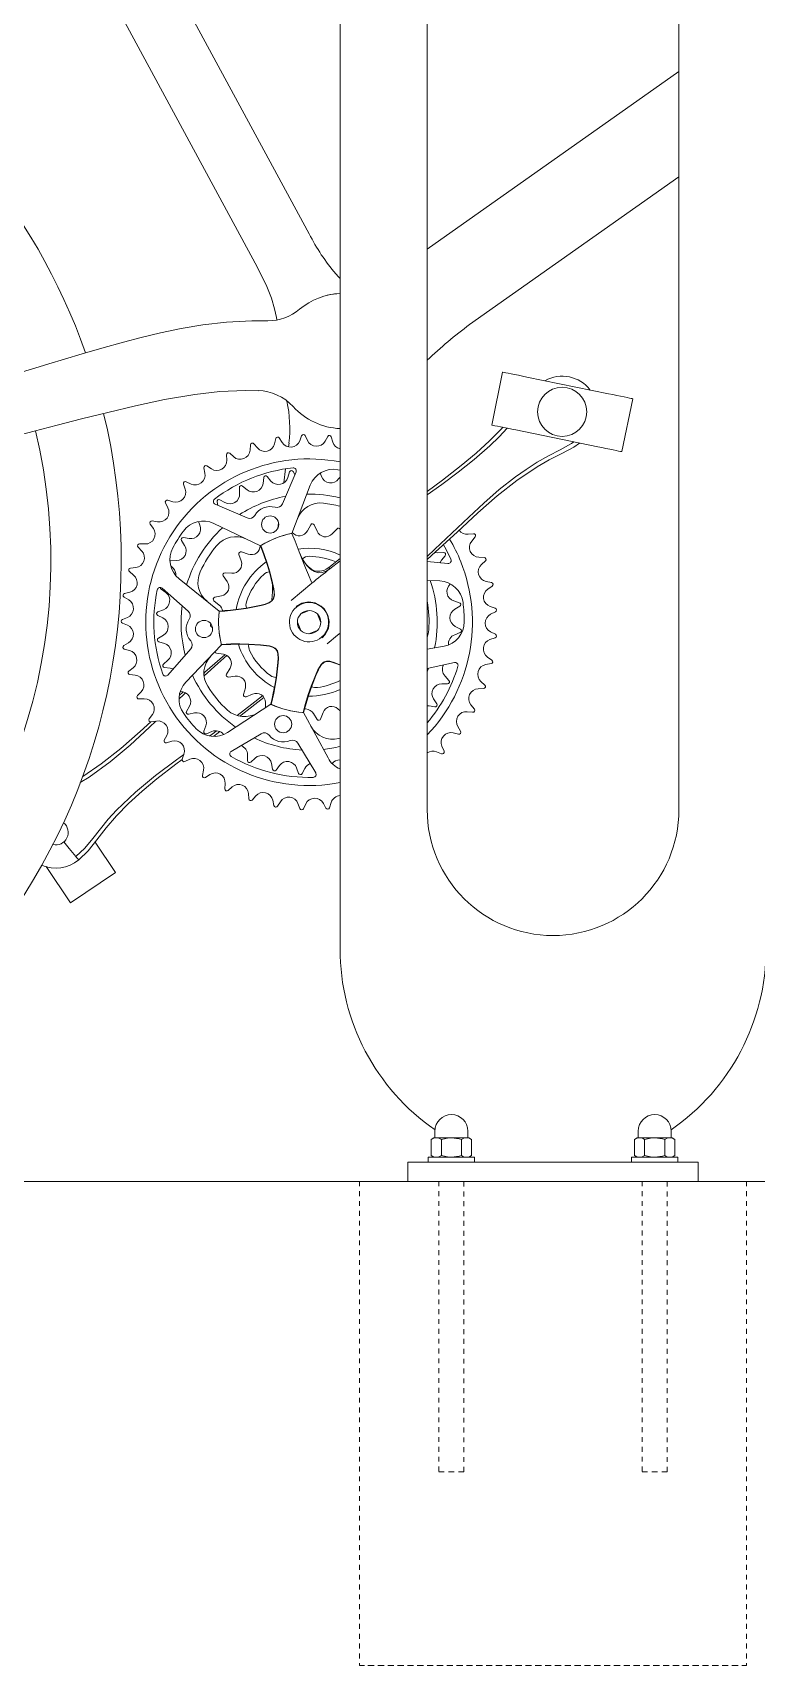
# Model space of a CAD drawing. Header units: inches. Extents: x -27 to 495, y -3 to 144.
# Drawn here: x 336.82 to 351.54, y 92.07 to 125.28 of the extents above; entities that cross this region are included whole.
import ezdxf

# ---------------------------------------------------------------- set-up
doc = ezdxf.new("R2010")
doc.units = ezdxf.units.IN
doc.linetypes.add('HIDDEN', pattern=[1.905, 1.27, -0.635])
doc.layers.add('ZANO_R', color=7, linetype='Continuous', lineweight=0)
doc.layers.add('ZANO_R_przerywana', color=250, linetype='HIDDEN', lineweight=0)

msp = doc.modelspace()

# ---------------------------------------------------------------- linework, layer by layer
at = {"layer": 'ZANO_R'}
for p, q in [((343.0716, 133.88574), (343.0716, 106.64165)), ((344.84325, 133.88574), (344.84325, 109.47629)), ((349.96136, 109.47629), (349.96136, 133.88574)), ((336.5303, 129.49191), (341.34515, 120.59138)), ((342.44293, 121.18921), (338.77341, 127.97252)), ((349.96136, 124.48627), (344.84325, 120.87729)), ((345.70254, 119.34188), (349.96136, 122.34495)), ((346.15597, 117.29839), (346.37629, 118.3761)), ((348.53171, 117.93545), (346.86616, 118.27595)), ((349.02158, 117.8353), (348.80125, 116.75759)), ((341.25015, 116.89415), (341.24087, 116.78478)), ((341.39151, 116.83293), (341.32051, 116.91664)), ((341.76344, 117.02482), (341.73903, 116.91781)), ((341.89491, 116.94453), (341.83625, 117.0373)), ((342.03312, 116.93211), (342.02316, 116.85561)), ((342.28993, 117.08279), (342.25086, 116.98022)), ((342.40894, 116.98498), (342.36376, 117.08502)), ((342.81935, 117.06693), (342.76639, 116.97079)), ((342.92359, 116.95351), (342.89278, 117.05886)), ((346.64583, 117.19825), (348.31138, 116.85774)), ((340.76004, 116.6933), (340.76607, 116.58371)), ((340.90855, 116.65235), (340.82659, 116.72537)), ((340.30266, 116.4262), (340.32388, 116.31851)), ((340.45542, 116.40632), (340.36409, 116.46722)), ((341.51945, 116.22923), (341.50524, 116.11225)), ((341.66597, 116.16055), (341.58963, 116.25032)), ((341.89789, 115.69664), (342.17678, 116.34503)), ((341.96503, 116.40915), (341.92773, 116.12269)), ((342.04397, 116.34463), (342.00967, 116.23189)), ((342.1534, 116.29067), (342.11675, 116.35321)), ((342.69475, 116.25254), (342.66817, 116.3241)), ((343.0716, 116.38167), (343.02462, 116.39088)), ((343.0716, 116.24125), (343.04212, 116.20202)), ((339.88689, 116.09805), (339.9229, 115.99436)), ((340.04093, 116.09962), (339.94203, 116.14721)), ((341.02294, 116.02451), (341.02926, 115.90684)), ((341.17915, 115.98232), (341.08839, 116.05746)), ((342.46469, 116.07684), (342.09263, 115.09603)), ((339.52085, 115.71523), (339.57094, 115.61756)), ((339.67317, 115.73822), (339.5686, 115.77158)), ((340.53156, 115.68945), (341.17995, 115.41056)), ((340.56952, 115.73668), (340.58592, 115.66607)), ((340.73069, 115.72225), (340.62825, 115.7805)), ((339.21164, 115.28518), (339.27484, 115.19543)), ((339.35928, 115.32915), (339.25109, 115.34764)), ((340.18923, 115.33631), (340.21915, 115.26607)), ((341.45165, 114.84061), (340.507, 115.29674)), ((341.8215, 115.30683), (341.8082, 115.20463)), ((342.47599, 115.27202), (342.40932, 115.14835)), ((342.60536, 115.14137), (342.54767, 115.26946)), ((339.84534, 114.94893), (339.90965, 114.85019)), ((340.00172, 114.9905), (339.88554, 115.0102)), ((343.00963, 115.18911), (342.91208, 115.08801)), ((345.78446, 115.08821), (345.67514, 115.07836)), ((345.74872, 114.93837), (345.81883, 115.02282)), ((338.9653, 114.81629), (339.04037, 114.73621)), ((339.10538, 114.88038), (338.99567, 114.88363)), ((341.01589, 114.66804), (341.06077, 114.53491)), ((341.19968, 114.67341), (341.06668, 114.71868)), ((343.0716, 114.58572), (342.84185, 114.40308)), ((345.17642, 114.70754), (345.05875, 114.70122)), ((345.13422, 114.55133), (345.20937, 114.64209)), ((346.00229, 114.60541), (345.89266, 114.61087)), ((338.78661, 114.31768), (338.87209, 114.24883)), ((338.91641, 114.40064), (338.80731, 114.38859)), ((339.6252, 114.44234), (339.67706, 114.38687)), ((339.74337, 114.54104), (339.62553, 114.54027)), ((340.69676, 114.23237), (340.77589, 114.11628)), ((340.87229, 114.28712), (340.73201, 114.29484)), ((343.0716, 114.53893), (342.86436, 114.37599)), ((344.84325, 114.52402), (345.26567, 114.48503)), ((345.94604, 114.462), (346.02722, 114.53587)), ((338.79604, 113.89927), (338.68968, 113.87215)), ((339.43425, 113.96101), (339.52846, 113.89021)), ((339.98377, 113.51649), (339.4533, 113.9821)), ((339.79734, 114.17304), (340.61517, 113.5161)), ((345.09957, 114.12834), (344.84325, 114.14075)), ((345.31246, 114.06451), (345.31578, 114.06733)), ((346.1508, 114.09699), (346.043, 114.11765)), ((346.07514, 113.9628), (346.16581, 114.02466)), ((338.67905, 113.79905), (338.77328, 113.74277)), ((340.50701, 113.72675), (340.61453, 113.63632)), ((340.66125, 113.82684), (340.5241, 113.79642)), ((345.49653, 113.68651), (345.3838, 113.72081)), ((345.40345, 113.55414), (345.50512, 113.61373)), ((346.22711, 113.57285), (346.12324, 113.60832)), ((338.64472, 113.2705), (338.74586, 113.22788)), ((338.74662, 113.38603), (338.64507, 113.34437)), ((339.36329, 113.42865), (339.46836, 113.37529)), ((339.47794, 113.54284), (339.36748, 113.50181)), ((342.2714, 113.12323), (342.20372, 113.29306)), ((342.27513, 113.45908), (342.44497, 113.52676)), ((342.61099, 113.45535), (342.67866, 113.28551)), ((346.13351, 113.4505), (346.23191, 113.49914)), ((339.47893, 113.02443), (339.37727, 112.96484)), ((340.46071, 113.18869), (340.47795, 113.18087)), ((342.60725, 113.11949), (342.43742, 113.05182)), ((345.40444, 113.03573), (345.51491, 113.07676)), ((345.51909, 113.14992), (345.41403, 113.20328)), ((346.12002, 112.93506), (346.22423, 112.96953)), ((346.22973, 113.0432), (346.1318, 113.09277)), ((338.76911, 112.8709), (338.67435, 112.81552)), ((338.68428, 112.74232), (338.79037, 112.71419)), ((339.38585, 112.89206), (339.49859, 112.85776)), ((339.56839, 112.21481), (340.034, 112.74528)), ((340.66001, 112.82756), (339.93429, 112.0701)), ((340.56129, 112.6581), (340.70014, 112.63669)), ((344.84325, 112.74029), (345.18594, 112.80211)), ((346.15861, 112.51833), (346.06854, 112.58105)), ((338.86308, 112.36392), (338.77694, 112.29588)), ((339.56993, 112.51406), (339.48016, 112.43772)), ((339.50125, 112.36754), (339.61823, 112.35334)), ((340.83343, 112.35535), (340.76204, 112.23435)), ((345.3969, 112.46997), (344.84325, 112.34493)), ((344.84325, 112.2818), (344.87122, 112.35125)), ((346.03492, 112.42652), (346.14291, 112.44615)), ((338.79696, 112.22478), (338.90594, 112.21169)), ((340.80129, 112.17431), (340.94077, 112.19116)), ((341.14502, 111.95621), (341.10893, 111.82044)), ((345.13902, 112.03753), (345.25685, 112.0383)), ((345.28581, 112.10562), (345.20533, 112.1917)), ((345.87987, 111.93476), (345.98954, 111.93917)), ((346.01514, 112.00847), (345.93467, 112.08311)), ((339.02669, 111.87495), (338.95086, 111.79559)), ((338.98058, 111.72796), (339.09032, 111.73016)), ((339.81929, 111.87712), (339.82364, 111.87735)), ((340.00823, 111.57878), (339.94998, 111.47635)), ((340.7837, 111.04793), (341.66121, 111.62272)), ((341.16292, 111.77322), (341.29268, 111.82708)), ((341.55275, 111.65594), (341.55413, 111.55258)), ((344.84325, 111.59085), (344.88066, 111.58807)), ((344.88066, 111.58807), (344.99684, 111.56838)), ((345.03705, 111.62964), (344.97274, 111.72839)), ((345.8021, 111.52353), (345.7328, 111.60866)), ((339.25675, 111.4135), (339.19271, 111.32436)), ((339.23155, 111.26153), (339.33992, 111.27898)), ((339.9938, 111.41761), (340.10859, 111.44427)), ((342.32991, 111.4526), (342.82603, 110.52833)), ((342.53075, 111.4321), (342.60534, 111.31305)), ((342.6767, 111.32028), (342.72591, 111.45187)), ((343.02849, 111.52513), (343.0716, 111.48594)), ((345.65789, 111.46937), (345.76711, 111.45848)), ((339.5488, 110.98857), (339.49779, 110.89138)), ((340.34222, 111.18229), (340.30264, 111.07129)), ((340.356, 111.02106), (340.46441, 111.06725)), ((341.46573, 111.02235), (340.85898, 110.66172)), ((343.0716, 110.93235), (343.04398, 110.92513)), ((345.3733, 111.03941), (345.47994, 111.01342)), ((345.52365, 111.07297), (345.46687, 111.16691)), ((339.545, 110.83457), (339.64988, 110.86693)), ((339.89715, 110.60842), (339.86015, 110.50508)), ((341.18944, 110.59146), (341.19021, 110.47363)), ((342.57534, 110.22506), (342.21471, 110.8318)), ((345.03164, 110.65323), (345.13363, 110.61265)), ((345.1852, 110.66554), (345.14205, 110.76647)), ((339.91481, 110.45539), (340.01417, 110.50203)), ((340.29501, 110.28044), (340.27276, 110.17296)), ((341.25753, 110.44467), (341.3436, 110.52515)), ((341.67692, 110.41508), (341.69815, 110.29917)), ((341.76947, 110.28235), (341.84027, 110.37655)), ((342.18764, 110.32604), (342.22867, 110.21557)), ((342.30183, 110.21139), (342.35519, 110.31645)), ((340.3338, 110.13136), (340.4257, 110.19138)), ((340.73465, 110.01104), (340.72757, 109.9015)), ((340.79381, 109.8688), (340.87646, 109.94103)), ((341.2075, 109.80543), (341.21574, 109.69598)), ((341.28588, 109.67282), (341.35768, 109.75584)), ((341.70437, 109.66764), (341.72776, 109.5604)), ((341.80044, 109.54722), (341.85998, 109.63944)), ((342.21557, 109.60034), (342.25366, 109.4974)), ((342.32747, 109.49447), (342.3736, 109.59407)), ((342.73117, 109.60484), (342.78321, 109.5082)), ((342.85671, 109.51557), (342.88853, 109.62062)), ((338.08878, 108.81645), (338.50453, 108.20014)), ((337.59262, 107.58498), (337.09753, 108.31891)), ((338.50453, 108.20014), (337.59262, 107.58498)), ((345.00073, 102.94086), (345.00073, 102.8129)), ((345.67002, 102.8129), (345.67002, 102.94086)), ((349.13459, 102.94086), (349.13459, 102.8129)), ((349.80388, 102.8129), (349.80388, 102.94086)), ((344.98105, 102.80306), (344.92623, 102.77141)), ((344.92623, 102.77141), (344.92623, 102.44101)), ((344.98105, 102.80306), (345.02852, 102.80306)), ((345.33538, 102.80306), (345.02852, 102.80306)), ((345.13081, 102.77141), (345.13081, 102.44101)), ((345.33538, 102.80306), (345.64224, 102.80306)), ((345.53995, 102.77141), (345.53995, 102.44101)), ((345.64224, 102.80306), (345.68971, 102.80306)), ((345.74452, 102.77141), (345.68971, 102.80306)), ((345.74452, 102.77141), (345.74452, 102.44101)), ((349.11491, 102.80306), (349.06009, 102.77141)), ((349.06009, 102.77141), (349.06009, 102.44101)), ((349.11491, 102.80306), (349.16238, 102.80306)), ((349.46924, 102.80306), (349.16238, 102.80306)), ((349.26466, 102.77141), (349.26466, 102.44101)), ((349.46924, 102.80306), (349.7761, 102.80306)), ((349.67381, 102.77141), (349.67381, 102.44101)), ((349.7761, 102.80306), (349.82357, 102.80306)), ((349.87838, 102.77141), (349.82357, 102.80306)), ((349.87838, 102.77141), (349.87838, 102.44101)), ((344.44955, 101.91724), (344.44955, 102.31094)), ((344.44955, 102.31094), (344.56766, 102.31094)), ((350.23695, 102.31094), (344.56766, 102.31094)), ((344.86294, 102.40936), (344.86294, 102.31094)), ((344.86294, 102.40936), (345.80782, 102.40936)), ((344.92623, 102.44101), (344.98105, 102.40936)), ((345.68971, 102.40936), (345.74452, 102.44101)), ((345.80782, 102.31094), (345.80782, 102.40936)), ((348.9968, 102.40936), (348.9968, 102.31094)), ((348.9968, 102.40936), (349.94168, 102.40936)), ((349.06009, 102.44101), (349.11491, 102.40936)), ((349.82357, 102.40936), (349.87838, 102.44101)), ((349.94168, 102.31094), (349.94168, 102.40936)), ((350.23695, 102.31094), (350.35506, 102.31094)), ((350.35506, 102.31094), (350.35506, 101.91724)), ((310.13543, 101.91724), (398.52484, 101.91724)), ((343.4653, 101.91724), (351.33932, 101.91724)), ((351.33932, 101.91724), (343.4653, 101.91724)), ((345.07947, 101.91724), (345.58955, 101.91724)), ((345.07947, 101.91724), (345.58955, 101.91724)), ((349.21333, 101.91724), (349.72341, 101.91724)), ((349.21333, 101.91724), (349.72341, 101.91724))]:
    msp.add_line(p, q, dxfattribs=at)
at = {"layer": 'ZANO_R', "flags": 128}
for points in [[(341.34408, 120.59336), (341.46903, 120.35596), (341.58162, 120.11381), (341.67376, 119.87715), (341.74019, 119.66416), (341.78173, 119.48642), (341.7888, 119.44136)], [(343.0716, 120.282), (343.0365, 120.31447), (342.98437, 120.37218)], [(341.60137, 119.41735), (341.27727, 119.41754), (340.76425, 119.39167), (340.28193, 119.3379), (339.83724, 119.2639), (339.42007, 119.17652), (339.02937, 119.08187), (338.66418, 118.98486), (338.22667, 118.86145), (337.82924, 118.74597), (337.47044, 118.64003), (337.14906, 118.54389), (336.86421, 118.45776), (336.61527, 118.38184)], [(346.37629, 118.3761), (346.38374, 118.37458), (346.40584, 118.37006), (346.44192, 118.36269), (346.4909, 118.35267), (346.55128, 118.34033), (346.62123, 118.32603), (346.69862, 118.31021), (346.7811, 118.29334), (346.86616, 118.27595)], [(336.41097, 117.06015), (336.84766, 117.17536), (337.31631, 117.29716), (337.81656, 117.42454), (338.34793, 117.55622), (338.90975, 117.68991), (339.5009, 117.81693), (340.1198, 117.92298), (340.62427, 117.97981), (341.14361, 118.00235), (341.40282, 117.99592)], [(348.53171, 117.93545), (348.61678, 117.91806), (348.69926, 117.90119), (348.77664, 117.88537), (348.84659, 117.87107), (348.90697, 117.85873), (348.95595, 117.84872), (348.99204, 117.84134), (349.01414, 117.83682), (349.02158, 117.8353)], [(346.37954, 117.25269), (346.35498, 117.22409), (346.11175, 116.97496), (345.83868, 116.7256), (345.53695, 116.47495), (345.15104, 116.17736), (344.84199, 115.94848)], [(346.47004, 117.23418), (346.30526, 117.05801), (346.11475, 116.87303), (345.80051, 116.59808), (345.47353, 116.33866), (345.13848, 116.08968), (344.84325, 115.87697)], [(346.64583, 117.19825), (346.56077, 117.21564), (346.47829, 117.2325), (346.4009, 117.24832), (346.33095, 117.26262), (346.27057, 117.27496), (346.2216, 117.28498), (346.18551, 117.29236), (346.16341, 117.29687), (346.15597, 117.29839)], [(347.82647, 116.95687), (347.77808, 116.92276), (347.54532, 116.7939), (347.30849, 116.6719), (347.07728, 116.5409), (346.85358, 116.39817), (346.63685, 116.24474), (346.30902, 115.98614), (345.99413, 115.71218), (345.68802, 115.42836), (345.00133, 114.77262), (344.84325, 114.62828)], [(344.84325, 114.56318), (345.01505, 114.71753), (345.45135, 115.12244), (345.87489, 115.51451), (346.26766, 115.85847), (346.66631, 116.17236), (347.07697, 116.44806), (347.32592, 116.58988), (347.5784, 116.71861), (347.82413, 116.8517), (347.94108, 116.93344)], [(348.80125, 116.75759), (348.79381, 116.75911), (348.77171, 116.76363), (348.73562, 116.77101), (348.68664, 116.78102), (348.62626, 116.79336), (348.55632, 116.80766), (348.47893, 116.82349), (348.39645, 116.84035), (348.31138, 116.85774)], [(342.09263, 115.09603), (342.15625, 114.93638), (342.21986, 114.77674), (342.25597, 114.68612)], [(341.46024, 114.84606), (341.46024, 114.84606), (341.528, 114.66769), (341.58856, 114.49077), (341.64079, 114.31707), (341.69934, 114.08765), (341.72502, 113.96903), (341.73431, 113.90684), (341.7364, 113.84143), (341.72579, 113.78305), (341.71659, 113.76128), (341.68569, 113.72094), (341.63168, 113.68412), (341.54925, 113.6522), (341.4643, 113.63019), (341.16118, 113.56893), (341.00635, 113.54505), (340.84272, 113.52535), (340.73082, 113.51484), (340.61394, 113.506)], [(340.61517, 113.5161), (340.61517, 113.5161), (340.72997, 113.52446), (340.84459, 113.53488), (341.00522, 113.55368), (341.16047, 113.57709), (341.46671, 113.63831), (341.54863, 113.65939), (341.63105, 113.69111), (341.68249, 113.72616), (341.71119, 113.7636), (341.71977, 113.78388), (341.72983, 113.83933), (341.72798, 113.90106), (341.71904, 113.96187), (341.69304, 114.08167), (341.63421, 114.31044), (341.58222, 114.48193), (341.51998, 114.66218), (341.45165, 114.84061), (341.45165, 114.84061)], [(341.47162, 114.85318), (341.46314, 114.84788), (341.46107, 114.84658)], [(342.25597, 114.68612), (342.31733, 114.53222), (342.37073, 114.39813), (342.42851, 114.25312), (342.48857, 114.10239)], [(342.86436, 114.37599), (342.78927, 114.32636), (342.71043, 114.29916), (342.62959, 114.2958), (342.54848, 114.3177), (342.46883, 114.36626), (342.39237, 114.44291), (342.32084, 114.54906), (342.25597, 114.68612)], [(345.05875, 114.70122), (345.00554, 114.70549), (345.00504, 114.7056)], [(345.32603, 114.56911), (345.231, 114.76482), (345.17564, 114.86505)], [(339.62553, 114.54027), (339.61413, 114.53853), (339.61111, 114.53747)], [(342.84185, 114.40308), (342.78921, 114.36612), (342.73995, 114.34253), (342.65695, 114.32405), (342.5988, 114.32639), (342.55375, 114.33709), (342.49463, 114.36384), (342.42246, 114.41887), (342.38255, 114.46197), (342.34511, 114.51304)], [(342.84307, 114.40162), (342.84219, 114.40268), (342.84907, 114.3944), (342.86436, 114.37599)], [(345.10337, 114.50001), (345.10597, 114.50603), (345.13422, 114.55133)], [(342.49639, 114.08277), (342.28703, 113.9088), (342.0737, 113.73152)], [(342.17802, 113.60599), (342.17802, 113.60599), (342.29684, 113.67493), (342.43143, 113.70074), (342.56631, 113.68071), (342.68862, 113.61636), (342.75644, 113.55126), (342.75644, 113.55125)], [(340.61386, 113.50529), (340.61338, 113.50121), (340.61241, 113.49266)], [(342.75644, 113.55125), (342.75644, 113.55125), (342.82526, 113.43374), (342.85217, 113.30147), (342.83345, 113.16436), (342.77038, 113.0419), (342.70437, 112.97259), (342.70437, 112.97258)], [(342.80869, 112.84705), (343.02202, 113.02433), (343.0716, 113.06553)], [(344.87591, 113.13201), (344.86373, 113.05002), (344.84325, 112.9838)], [(340.72867, 112.62618), (340.32279, 112.27024), (340.30724, 112.25627)], [(340.76907, 112.61128), (340.58596, 112.4495), (340.31081, 112.20159)], [(340.65423, 112.85044), (340.65664, 112.84073), (340.65724, 112.83837)], [(340.65748, 112.83741), (340.84806, 112.84674), (341.03504, 112.84966), (341.21637, 112.84566), (341.45266, 112.83045), (341.57341, 112.81822), (341.63542, 112.80783), (341.69828, 112.78961), (341.75053, 112.76148), (341.76839, 112.746), (341.7972, 112.70415), (341.81553, 112.64141), (341.82041, 112.55314), (341.81509, 112.46555), (341.77969, 112.15833), (341.75455, 112.00371), (341.72273, 111.842), (341.69815, 111.73232), (341.67044, 111.61844), (341.67044, 111.61843)], [(341.66121, 111.62272), (341.66121, 111.62272), (341.68873, 111.73449), (341.71425, 111.84672), (341.746, 112.00529), (341.77171, 112.16019), (341.80812, 112.47035), (341.81338, 112.55478), (341.80869, 112.64297), (341.79125, 112.70272), (341.76451, 112.74159), (341.74787, 112.75601), (341.69824, 112.78271), (341.63897, 112.80003), (341.57837, 112.81031), (341.4564, 112.82261), (341.22065, 112.83736), (341.04148, 112.8409), (340.85082, 112.83741), (340.66001, 112.82756), (340.66001, 112.82756)], [(339.61823, 112.35334), (339.66988, 112.33989), (339.67591, 112.3373)], [(342.31975, 111.45324), (342.31975, 111.45324), (342.36978, 111.63737), (342.42477, 111.8161), (342.48462, 111.98733), (342.5721, 112.20735), (342.62104, 112.31841), (342.65008, 112.37417), (342.68684, 112.42833), (342.72974, 112.46932), (342.74998, 112.48153), (342.79868, 112.496), (342.86402, 112.49404), (342.94947, 112.47141), (343.03114, 112.43928), (343.0716, 112.42078)], [(343.0716, 112.41244), (343.02442, 112.43413), (342.94575, 112.46523), (342.86042, 112.48801), (342.79821, 112.4899), (342.75298, 112.47647), (342.73412, 112.46511), (342.69339, 112.42616), (342.65861, 112.37514), (342.6301, 112.32068), (342.58071, 112.20848), (342.49383, 111.98882), (342.4351, 111.81952), (342.3795, 111.63711), (342.32991, 111.4526), (342.32991, 111.4526), (342.32991, 111.4526)], [(339.92846, 111.84983), (339.8837, 111.80844), (339.80076, 111.72942)], [(339.87675, 111.86951), (339.86733, 111.86105), (339.80607, 111.80419)], [(341.49392, 111.78937), (341.27598, 111.61916), (340.98206, 111.394)], [(341.03488, 111.38045), (341.05727, 111.39766), (341.51941, 111.76139)], [(341.67108, 111.61814), (341.67482, 111.61642), (341.68265, 111.61285)], [(339.32672, 111.27686), (339.19604, 111.15178), (338.80499, 110.79178), (338.39884, 110.45099), (337.96873, 110.14053), (337.78775, 110.02818)], [(339.22099, 111.26169), (339.0075, 111.06406), (338.61472, 110.7201), (338.21608, 110.40621), (337.83759, 110.15211)], [(342.30636, 111.45417), (342.31633, 111.45347), (342.31877, 111.45331)], [(342.34815, 111.52247), (342.35523, 111.52352), (342.3783, 111.52519)], [(340.56177, 111.07935), (340.51716, 111.04615), (340.42072, 110.97651)], [(340.50167, 110.97287), (340.59319, 111.04095), (340.62434, 111.06489)], [(339.89264, 110.59582), (339.7458, 110.49016), (339.32026, 110.17171), (338.91091, 109.83494), (338.52686, 109.46878), (338.35776, 109.2833), (338.19771, 109.08924), (338.04345, 108.89016), (337.88246, 108.69696), (337.70105, 108.52142)], [(337.75602, 108.45527), (337.94624, 108.64116), (338.12658, 108.86294), (338.3141, 109.10616), (338.5274, 109.35448), (338.77063, 109.60362), (339.0437, 109.85297), (339.34544, 110.10362), (339.73135, 110.40121), (339.85878, 110.49559)], [(337.70105, 108.52142), (337.5626, 108.68803), (337.45339, 108.81945)], [(337.70105, 108.52142), (337.71425, 108.50554), (337.7256, 108.49187), (337.74285, 108.47112), (337.75294, 108.45898), (337.75586, 108.45546)], [(344.92623, 102.77141), (344.97635, 102.79438), (345.02852, 102.80306)], [(345.13081, 102.77141), (345.28272, 102.80082), (345.33538, 102.80306)], [(345.33538, 102.80306), (345.49197, 102.78398), (345.53995, 102.77141)], [(345.53995, 102.77141), (345.59006, 102.79438), (345.64224, 102.80306)], [(349.06009, 102.77141), (349.1102, 102.79438), (349.16238, 102.80306)], [(349.26466, 102.77141), (349.41658, 102.80082), (349.46924, 102.80306)], [(349.46924, 102.80306), (349.62583, 102.78398), (349.67381, 102.77141)], [(349.67381, 102.77141), (349.72392, 102.79438), (349.7761, 102.80306)], [(345.13081, 102.44101), (345.08069, 102.41805), (345.02852, 102.40936)], [(345.33538, 102.40936), (345.28272, 102.41161), (345.13081, 102.44101)], [(345.53995, 102.44101), (345.49197, 102.42845), (345.33538, 102.40936)], [(345.74452, 102.44101), (345.69441, 102.41805), (345.64224, 102.40936)], [(349.26466, 102.44101), (349.21455, 102.41805), (349.16238, 102.40936)], [(349.46924, 102.40936), (349.41658, 102.41161), (349.26466, 102.44101)], [(349.67381, 102.44101), (349.62583, 102.42845), (349.46924, 102.40936)], [(349.87838, 102.44101), (349.82827, 102.41805), (349.7761, 102.40936)]]:
    msp.add_lwpolyline(points, dxfattribs=at)
at = {"layer": 'ZANO_R'}
for centre, radius in [((347.58877, 117.56685), 0.5), ((341.64901, 115.27732), 0.175), ((340.30566, 113.15021), 0.175), ((342.44119, 113.28929), 0.2375), ((341.91354, 111.2153), 0.175)]:
    msp.add_circle(centre, radius, dxfattribs=at)
for centre, radius, start, end in [((325.94119, 114.53929), 12.68111, 19.469579, 264.472875), ((346.22928, 123.10691), 4.24427, 206.877943, 220.134603), ((343.13274, 118.60048), 1.375, 92.548683, 129.987969), ((343.13274, 118.60048), 1.375, 92.548683, 103.525523), ((341.60664, 120.42), 0.9998, 269.717912, 309.987493), ((352.46613, 110.40134), 11.21057, 127.090256, 132.841454), ((347.58988, 117.57421), 0.71799, 37.529869, 119.361254), ((341.37784, 117.00051), 0.99978, 42.356169, 88.541345), ((339.39009, 117.22666), 2.65939, 353.596151, 12.086056), ((343.13274, 118.60048), 1.375, 222.355462, 267.451317), ((343.13274, 118.60048), 1.375, 222.355462, 267.451317), ((325.94119, 114.53929), 12.68111, 275.527481, 13.665272), ((325.94119, 114.53929), 11.25, 180, 13.589659), ((341.29001, 116.89076), 0.04, 40.30291, 175.14922), ((341.54404, 116.96229), 0.2, 220.30291, 347.14922), ((341.80244, 117.01593), 0.04, 32.30291, 167.14922), ((342.06395, 117.05141), 0.2, 212.30291, 339.14922), ((342.32731, 117.06856), 0.04, 24.30291, 159.14922), ((342.59121, 117.0673), 0.2, 204.30291, 331.14922), ((342.85439, 117.04763), 0.04, 16.30291, 151.14922), ((343.11555, 117.00965), 0.2, 196.30291, 257.30542), ((342.44119, 113.28929), 3.32099, 79.057441, 280.942559), ((340.56638, 116.57272), 0.2, 236.30291, 3.14922), ((340.79998, 116.6955), 0.04, 48.30291, 183.14922), ((341.04159, 116.80169), 0.2, 228.30291, 355.14922), ((340.12766, 116.27984), 0.2, 244.30291, 11.14922), ((340.3419, 116.43394), 0.04, 56.30291, 191.14922), ((342.44119, 113.28929), 3.15599, 95.923859, 127.528272), ((341.55916, 116.22441), 0.04, 40.376789, 173.075342), ((341.81833, 116.29011), 0.2, 220.376789, 343.075342), ((342.08224, 116.33298), 0.04, 30.376789, 163.075342), ((342.12167, 116.36874), 0.06, 336.726065, 95.923859), ((342.93219, 115.89949), 0.5, 79.346829, 159.226065), ((342.88223, 116.32218), 0.2, 200.376789, 323.075342), ((339.73397, 115.92875), 0.2, 252.30291, 19.14922), ((339.92468, 116.11117), 0.04, 64.30291, 199.14922), ((340.82955, 115.89611), 0.2, 240.376789, 3.075342), ((341.06288, 116.02665), 0.04, 50.376789, 183.075342), ((341.3067, 116.13637), 0.2, 230.376789, 353.075342), ((342.44119, 113.28929), 2.60479, 75.994332, 91.011481), ((339.39297, 115.52629), 0.2, 260.30291, 27.14922), ((339.55644, 115.73348), 0.04, 72.30291, 207.14922), ((340.55526, 115.74457), 0.06, 127.528272, 246.726065), ((340.60848, 115.74573), 0.04, 60.376789, 193.075342), ((342.44119, 113.28929), 2.60479, 100.559689, 122.892441), ((341.64901, 115.27732), 0.3625, 74.038926, 149.413204), ((341.78306, 115.74603), 0.125, 254.038926, 336.726065), ((342.67261, 115.21522), 0.5, 83.148202, 159.226065), ((342.44119, 113.28929), 2.43979, 75.025729, 83.148202), ((339.24435, 115.30821), 0.04, 80.30291, 215.14922), ((340.28959, 114.84648), 0.5, 64.226065, 144.105302), ((340.03515, 115.18768), 0.2, 260.376789, 23.075342), ((341.22934, 115.52539), 0.125, 246.726065, 329.413204), ((342.5112, 115.25304), 0.04, 24.244172, 151.672512), ((339.1113, 115.08029), 0.2, 268.30291, 35.14922), ((342.44119, 113.28929), 3.15599, 144.105302, 151.346829), ((339.87885, 114.97076), 0.04, 80.376789, 213.075342), ((342.44119, 113.28929), 2.60479, 132.44065, 163.011481), ((340.94863, 114.52826), 0.5, 64.226065, 140.303929), ((342.44119, 113.28929), 1.84006, 100.919492, 122.215802), ((342.44119, 113.28929), 1.84006, 101.654331, 121.7978), ((342.42957, 113.34729), 1.7809, 100.905733, 101.664968), ((342.25303, 115.24526), 0.2, 219.896346, 272.939302), ((342.23327, 115.24326), 0.2, 278.629555, 331.672512), ((342.78772, 115.22349), 0.2, 204.244172, 257.287128), ((342.76816, 115.22689), 0.2, 262.977382, 316.020338), ((343.03842, 115.16133), 0.04, 33.947281, 136.020338), ((342.44119, 113.28929), 3.32099, 21.726065, 30.609818), ((345.65719, 115.27755), 0.2, 215.205871, 275.14922), ((345.90261, 114.81062), 0.2, 140.30291, 267.14922), ((345.78805, 115.04837), 0.04, 320.30291, 95.14922), ((338.89445, 114.59943), 0.2, 276.30291, 43.14922), ((338.99448, 114.84365), 0.04, 88.30291, 223.14922), ((340.11046, 114.56285), 0.5, 151.346829, 231.226065), ((339.74205, 114.74104), 0.2, 270.376789, 33.075342), ((342.44119, 113.28929), 2.43979, 140.303929, 155.148202), ((341.05379, 114.68081), 0.04, 71.200694, 198.629033), ((341.26413, 114.86274), 0.2, 251.200694, 304.24365), ((341.24829, 114.85076), 0.2, 309.933903, 356.757227), ((342.34127, 113.4468), 1.65352, 122.196095, 122.548657), ((342.44119, 113.28929), 1.505, 65.236475, 98.472947), ((343.30614, 115.11469), 1.13421, 201.909185, 215.267995), ((342.4407, 114.42929), 0.2, 90.024641, 132.307032), ((342.44119, 113.28929), 1.34, 66.178936, 90.024641), ((345.17856, 114.6676), 0.04, 320.376789, 93.075342), ((345.27119, 114.54478), 0.06, 264.726065, 23.923859), ((346.0003, 114.56546), 0.04, 312.30291, 87.14922), ((338.8117, 114.34883), 0.04, 96.30291, 231.14922), ((338.74663, 114.09307), 0.2, 284.30291, 51.14922), ((339.53097, 114.25028), 0.2, 356.409333, 43.075342), ((340.68103, 114.10453), 0.5, 155.148202, 231.226065), ((340.72981, 114.2549), 0.04, 86.852868, 214.281207), ((340.88327, 114.48682), 0.2, 266.852868, 319.895824), ((342.44119, 113.28929), 1.505, 125.438229, 170.01367), ((340.87125, 114.47102), 0.2, 325.586077, 18.629033), ((342.44119, 113.28929), 1.34, 133.42749, 162.024641), ((341.65752, 114.11721), 0.2, 96.979533, 133.42749), ((541.29247, -135.01644), 318.70095, 128.507373, 128.5919619), ((342.44119, 113.28929), 3.32099, 316.327354, 21.726065), ((346.08065, 114.31408), 0.2, 132.30291, 259.14922), ((342.44119, 113.28929), 3.15599, 167.923859, 199.528272), ((339.41372, 113.937), 0.06, 48.726065, 167.923859), ((339.45828, 113.99298), 0.04, 174.504989, 233.075342), ((340.61795, 114.02209), 0.2, 282.505042, 335.547998), ((340.61064, 114.00363), 0.2, 341.238251, 34.281207), ((338.39927, 114.06591), 3.30029, 354.08515, 359.75438), ((342.44119, 113.28929), 2.60479, 348.44065, 19.011481), ((345.07537, 113.62892), 0.5, 7.346829, 87.226065), ((345.44202, 113.91215), 0.2, 130.376789, 253.075342), ((346.18786, 113.79759), 0.2, 124.30291, 251.14922), ((346.14327, 114.05771), 0.04, 304.30291, 79.14922), ((338.69956, 113.83339), 0.04, 104.30291, 239.14922), ((338.67072, 113.57106), 0.2, 292.30291, 59.14922), ((339.4083, 113.73033), 0.2, 290.376789, 53.075342), ((342.44119, 113.28929), 2.60479, 172.559689, 194.892441), ((340.53276, 113.75736), 0.04, 102.505042, 229.933381), ((340.48579, 113.48326), 0.2, 11.038091, 49.933381), ((341.35684, 113.6411), 0.2, 162.024641, 198.420711), ((342.44119, 113.28929), 0.4, 129.726065, 309.727271), ((342.44119, 113.28929), 0.4, 39.726005, 129.726157), ((342.44119, 113.28929), 2.43979, 356.303929, 10.089409), ((345.48489, 113.64824), 0.04, 300.376789, 73.075342), ((342.44119, 113.28929), 3.15599, 0.105302, 7.346829), ((346.21419, 113.535), 0.04, 296.30291, 71.14922), ((338.66025, 113.30736), 0.04, 112.30291, 247.14922), ((338.6682, 113.04357), 0.2, 300.30291, 67.14922), ((339.38141, 113.46432), 0.04, 110.376789, 243.075342), ((339.37779, 113.19697), 0.2, 300.376789, 63.075342), ((340.30566, 113.15021), 0.3625, 146.038926, 221.413204), ((339.90132, 113.42254), 0.125, 326.038926, 48.726065), ((340.47724, 113.22512), 0.04, 137.310473, 245.585555), ((342.44119, 113.28929), 1.84006, 173.236329, 194.215802), ((342.44119, 113.28929), 1.84006, 173.654331, 193.7978), ((342.22231, 113.3158), 1.61958, 172.895768, 173.255741), ((342.44119, 113.28929), 0.4, 309.727175, 39.726191), ((345.09717, 113.29417), 0.5, 280.226065, 0.105302), ((345.50459, 113.3816), 0.2, 120.376789, 243.075342), ((346.22214, 113.27121), 0.2, 116.30291, 243.14922), ((339.3975, 112.93033), 0.04, 120.376789, 253.075342), ((339.94005, 112.82774), 0.125, 318.726065, 41.413204), ((345.47408, 112.84824), 0.2, 110.376789, 186.114462), ((345.50098, 113.11426), 0.04, 290.376789, 63.075342), ((346.18282, 112.74518), 0.2, 108.30291, 235.14922), ((346.21166, 113.00751), 0.04, 288.30291, 63.14922), ((338.69453, 112.78098), 0.04, 120.30291, 255.14922), ((338.73911, 112.52087), 0.2, 308.30291, 75.14922), ((339.44036, 112.66642), 0.2, 310.376789, 73.075342), ((340.80163, 112.25264), 0.5, 136.226065, 212.303929), ((340.56738, 112.69763), 0.04, 191.118337, 261.237729), ((342.57698, 113.32398), 1.98021, 194.223929, 194.518349), ((340.66967, 112.43903), 0.2, 28.194773, 81.237729), ((342.44119, 113.28929), 1.505, 197.364734, 242.072027), ((341.41163, 112.79981), 0.2, 168.979533, 205.42749), ((342.44119, 113.28929), 1.34, 205.42749, 234.024641), ((338.80173, 112.26449), 0.04, 128.30291, 263.14922), ((339.50607, 112.40725), 0.04, 130.376789, 263.075342), ((339.5233, 112.25438), 0.06, 199.528272, 318.726065), ((340.7965, 112.21402), 0.04, 149.461564, 276.889903), ((340.66117, 112.45697), 0.2, 329.461564, 22.50452), ((342.44119, 113.28929), 3.15599, 319.56233, 343.528272), ((345.35142, 112.32829), 0.2, 152.866982, 223.075342), ((345.41012, 112.41144), 0.06, 343.528272, 102.726065), ((346.07069, 112.22974), 0.2, 100.30291, 227.14922), ((346.13576, 112.4855), 0.04, 280.30291, 55.14922), ((338.88209, 112.01311), 0.2, 316.30291, 83.14922), ((340.29533, 111.72419), 0.5, 136.226065, 216.105302), ((342.44119, 113.28929), 2.60479, 204.44065, 235.011481), ((342.44119, 113.28929), 2.43979, 212.303929, 227.148202), ((340.96476, 111.99261), 0.2, 43.846947, 96.889903), ((340.95174, 112.00759), 0.2, 345.113738, 38.156694), ((341.77151, 112.36672), 0.2, 234.024641, 270.420711), ((342.44119, 113.28929), 1.505, 269.432553, 294.763525), ((342.58856, 112.15885), 0.2, 240.979533, 277.42749), ((342.44119, 113.28929), 1.34, 277.42749, 298.063633), ((345.14033, 111.83753), 0.2, 90.376789, 213.075342), ((345.25659, 112.0783), 0.04, 270.376789, 43.075342), ((345.8879, 111.73492), 0.2, 92.30291, 219.14922), ((345.98793, 111.97914), 0.04, 272.30291, 47.14922), ((338.97978, 111.76795), 0.04, 136.30291, 271.14922), ((339.09433, 111.5302), 0.2, 324.30291, 91.14922), ((339.83437, 111.67764), 0.2, 330.376789, 93.075342), ((341.14759, 111.81016), 0.04, 165.113738, 292.542077), ((341.36935, 111.64236), 0.2, 59.499121, 112.542077), ((341.35277, 111.65327), 0.2, 0.765911, 53.808868), ((342.27909, 112.94033), 1.45529, 244.876202, 245.276807), ((342.44119, 113.28929), 1.84006, 245.236329, 266.215802), ((342.44119, 113.28929), 1.84006, 245.654331, 265.7978), ((342.91324, 111.38183), 0.2, 106.455642, 159.498598), ((342.89394, 111.37716), 0.2, 47.722433, 100.765389), ((345.00353, 111.60781), 0.04, 260.376789, 33.075342), ((339.22519, 111.30102), 0.04, 144.30291, 279.14922), ((339.37172, 111.08153), 0.2, 332.30291, 99.14922), ((342.44119, 113.28929), 3.15599, 216.105302, 223.346829), ((339.98475, 111.45657), 0.04, 150.376789, 283.075342), ((340.15383, 111.24945), 0.2, 340.376789, 103.075342), ((341.12193, 111.8672), 0.5, 227.148202, 303.226065), ((342.44988, 113.42603), 1.97708, 266.226156, 266.521025), ((342.36127, 111.32591), 0.2, 32.070259, 85.113215), ((342.63924, 111.33429), 0.04, 212.070259, 339.498598), ((345.63804, 111.27036), 0.2, 84.30291, 211.14922), ((345.77108, 111.49828), 0.04, 264.30291, 39.14922), ((340.50973, 111.46618), 0.5, 223.346829, 303.226065), ((340.34032, 111.05786), 0.04, 160.376789, 293.075342), ((340.5428, 110.88325), 0.2, 37.337668, 113.075342), ((342.44119, 113.28929), 2.60479, 244.559689, 266.892441), ((341.52959, 110.9149), 0.125, 38.038926, 120.726065), ((341.91354, 111.2153), 0.3625, 218.038926, 293.413204), ((342.92045, 111.40963), 0.5, 208.226065, 284.303929), ((345.32594, 110.84509), 0.2, 76.30291, 203.14922), ((345.48941, 111.05228), 0.04, 256.30291, 31.14922), ((339.5332, 110.87279), 0.04, 152.30291, 287.14922), ((339.70885, 110.67583), 0.2, 340.30291, 107.14922), ((340.88964, 110.61014), 0.06, 120.726065, 239.923859), ((340.98944, 110.59015), 0.2, 0.376789, 70.585149), ((341.4802, 110.37906), 0.2, 10.376789, 133.075342), ((342.10726, 110.76793), 0.125, 30.726065, 113.413204), ((342.44119, 113.28929), 2.60479, 276.44065, 284.005668), ((344.9577, 110.4674), 0.2, 68.30291, 124.907889), ((345.14842, 110.64982), 0.04, 248.30291, 23.14922), ((339.89781, 110.49159), 0.04, 160.30291, 295.14922), ((340.09917, 110.32099), 0.2, 348.30291, 115.14922), ((342.44119, 113.28929), 3.15599, 239.923859, 271.528272), ((341.23021, 110.47389), 0.04, 180.376789, 313.075342), ((341.7375, 110.30638), 0.04, 190.376789, 323.075342), ((342.00015, 110.2564), 0.2, 20.376789, 143.075342), ((342.53351, 110.22589), 0.2, 110.491268, 153.075342), ((343.26658, 110.76481), 0.5, 208.226065, 247.04794), ((343.06406, 110.28846), 0.2, 87.83943, 140.721514), ((340.31193, 110.16485), 0.04, 168.30291, 303.14922), ((340.53507, 110.02393), 0.2, 356.30291, 123.14922), ((341.00807, 109.79043), 0.2, 4.30291, 131.14922), ((342.26616, 110.2295), 0.04, 200.376789, 333.075342), ((342.52376, 110.1944), 0.06, 271.528272, 30.726065), ((340.76749, 109.89892), 0.04, 176.30291, 311.14922), ((341.25562, 109.69898), 0.04, 184.30291, 319.14922), ((341.50896, 109.62503), 0.2, 12.30291, 139.14922), ((342.028, 109.53094), 0.2, 20.30291, 147.14922), ((342.55508, 109.51002), 0.2, 28.30291, 155.14922), ((343.07994, 109.56264), 0.2, 92.391626, 163.14922), ((341.76684, 109.56892), 0.04, 192.30291, 327.14922), ((342.29117, 109.51128), 0.04, 200.30291, 335.14922), ((342.81843, 109.52717), 0.04, 208.30291, 343.14922), ((347.40231, 109.47629), 2.55906, 180, 0), ((337.29361, 109.01173), 0.25, 256.074798, 52.001761), ((337.29786, 108.98959), 0.70385, 245.148089, 310.611472), ((347.53354, 106.64165), 4.46194, 180, 235.43028), ((347.27107, 106.64165), 4.46194, 304.56972, 0), ((345.33538, 102.94086), 0.33465, 0, 180), ((349.46924, 102.94086), 0.33465, 0, 180), ((344.99089, 102.8129), 0.00984, 270, 0), ((345.02429, 102.60828), 0.19482, 56.858535, 88.757257), ((345.63801, 102.60828), 0.19482, 56.858583, 88.757209), ((345.67987, 102.8129), 0.00984, 180, 270), ((349.12475, 102.8129), 0.00984, 270, 0), ((349.15815, 102.60828), 0.19482, 56.858535, 88.757234), ((349.77187, 102.60828), 0.19482, 56.858534, 88.757246), ((349.81372, 102.8129), 0.00984, 180, 270), ((345.03274, 102.60414), 0.19483, 236.8587, 268.757092), ((345.64646, 102.60414), 0.19483, 236.858748, 268.757044), ((349.1666, 102.60414), 0.19483, 236.858736, 268.757056), ((349.78032, 102.60414), 0.19483, 236.858718, 268.757062)]:
    msp.add_arc(centre, radius, start, end, dxfattribs=at)
at = {"layer": 'ZANO_R_przerywana', "ltscale": 0.05}
for p, q in [((343.4653, 101.91724), (343.4653, 92.07472)), ((343.4653, 101.91724), (343.4653, 92.07472)), ((345.07947, 101.91724), (345.07947, 96.01172)), ((345.59128, 96.01172), (345.59128, 101.91724)), ((349.21333, 101.91724), (349.21333, 96.01172)), ((349.72514, 96.01172), (349.72514, 101.91724)), ((351.33932, 101.91724), (351.33932, 92.07472)), ((351.33932, 101.91724), (351.33932, 92.07472)), ((345.59128, 96.01172), (345.07947, 96.01172)), ((345.07947, 96.01172), (345.58955, 96.01172)), ((349.72514, 96.01172), (349.21333, 96.01172)), ((349.21333, 96.01172), (349.72341, 96.01172)), ((343.4653, 92.07472), (351.33932, 92.07472)), ((351.33932, 92.07472), (343.4653, 92.07472))]:
    msp.add_line(p, q, dxfattribs=at)

doc.saveas('drawing.dxf')
